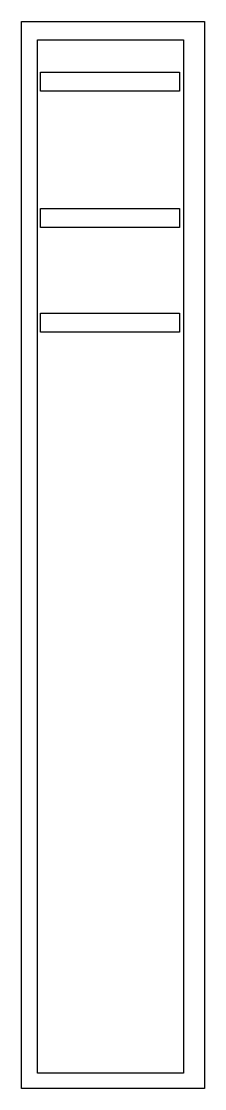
# Model space of a CAD drawing. Extents: x 0 to 22, y 0 to 130.
import ezdxf

# ---------------------------------------------------------------- set-up
doc = ezdxf.new("R2010")
doc.units = 0
doc.layers.get('0').update_dxf_attribs({"linetype": 'CONTINUOUS'})
doc.layers.add('outer', color=7, linetype='CONTINUOUS')

msp = doc.modelspace()

# ---------------------------------------------------------------- linework, layer by layer
at = {"color": 7}
for p, q in [((2.362072, 121.281183), (2.362072, 123.583299)), ((2.362072, 123.583299), (19.256152, 123.583299)), ((19.256152, 123.583299), (19.256152, 121.281183)), ((19.256152, 121.281183), (2.362072, 121.281183)), ((2.362072, 104.72382), (2.362072, 107.025939)), ((2.362072, 107.025939), (19.256152, 107.025939)), ((19.256152, 107.025939), (19.256152, 104.72382)), ((19.256152, 104.72382), (2.362072, 104.72382)), ((2.362072, 91.993703), (2.362072, 94.295816)), ((2.362072, 94.295816), (19.256152, 94.295816)), ((19.256152, 94.295816), (19.256152, 91.993703)), ((19.256152, 91.993703), (2.362072, 91.993703))]:
    msp.add_line(p, q, dxfattribs=at)
at = {"layer": 'outer', "color": 7}
for p, q in [((0.036698, 0.036667), (0.036698, 129.760688)), ((0.036698, 129.760688), (22.304634, 129.760688)), ((22.304634, 129.760688), (22.304634, 0.036667)), ((2.006858, 1.936508), (2.006858, 127.529565)), ((2.006858, 127.529565), (19.753816, 127.529565)), ((19.753816, 127.529565), (19.753816, 1.936508)), ((19.753816, 1.936508), (2.006858, 1.936508)), ((19.753816, 1.936508), (19.753816, 1.936508)), ((19.753816, 1.936508), (19.753816, 1.936508)), ((19.753816, 1.936508), (19.753816, 1.936508)), ((19.753816, 1.936508), (19.753816, 1.936508)), ((19.753816, 1.936508), (19.753816, 1.936508)), ((19.753816, 1.936508), (19.753816, 1.936508)), ((19.753816, 1.936508), (19.753816, 1.936508)), ((19.753816, 1.936508), (19.753816, 1.936508)), ((22.304634, 0.036667), (0.036698, 0.036667)), ((22.304634, 0.036667), (22.304634, 0.036667)), ((22.304634, 0.036667), (22.304634, 0.036667)), ((22.304634, 0.036667), (22.304634, 0.036667)), ((22.304634, 0.036667), (22.304634, 0.036667)), ((22.304634, 0.036667), (22.304634, 0.036667)), ((22.304634, 0.036667), (22.304634, 0.036667)), ((22.304634, 0.036667), (22.304634, 0.036667)), ((22.304634, 0.036667), (22.304634, 0.036667))]:
    msp.add_line(p, q, dxfattribs=at)

doc.saveas('drawing.dxf')
